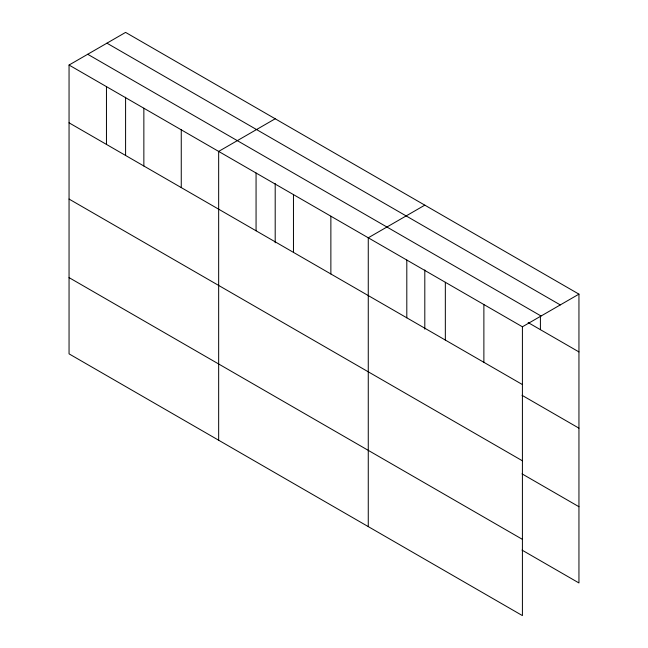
<?xml version="1.0" encoding="UTF-8"?>
<svg xmlns="http://www.w3.org/2000/svg" width="648" height="648" viewBox="0 0 648 648"><rect width="100%" height="100%" fill="white"/><g stroke="black" fill="none" stroke-linecap="round" stroke-linejoin="round"><path stroke-width="0.97" d="M125.591 97.2L125.591 155.382M275.197 183.578L275.197 242.765M69.053 65.043L522.41 326.786L522.41 615.6L69.053 353.857L69.053 65.043L125.591 32.4L578.947 294.143L578.947 582.957L522.021 550.095M275.197 118.778L218.66 151.413L218.66 440.235M424.805 205.149L368.267 237.792L368.267 526.605M522.41 326.786L578.947 294.143M106.936 43.173L560.285 304.916M87.715 54.27L541.064 316.013M528.152 322.591L578.947 351.921M69.053 122.82L522.41 384.564M522.021 395.296L578.947 428.166M69.053 199.066L522.41 460.801M522.021 473.85L578.947 506.72M69.053 277.611L522.41 539.355M540.408 315.722L540.408 329.67M483.878 304.536L483.878 362.313M445.338 282.285L445.338 340.062M424.805 269.949L424.805 329.135M406.806 260.034L406.806 317.82M330.869 216.197L330.869 273.974M293.463 194.603L293.463 252.38M256.065 173.008L256.065 230.785M181.262 129.819L181.262 187.596M143.856 108.224L143.856 166.01M106.458 86.638L106.458 144.415"/></g></svg>
